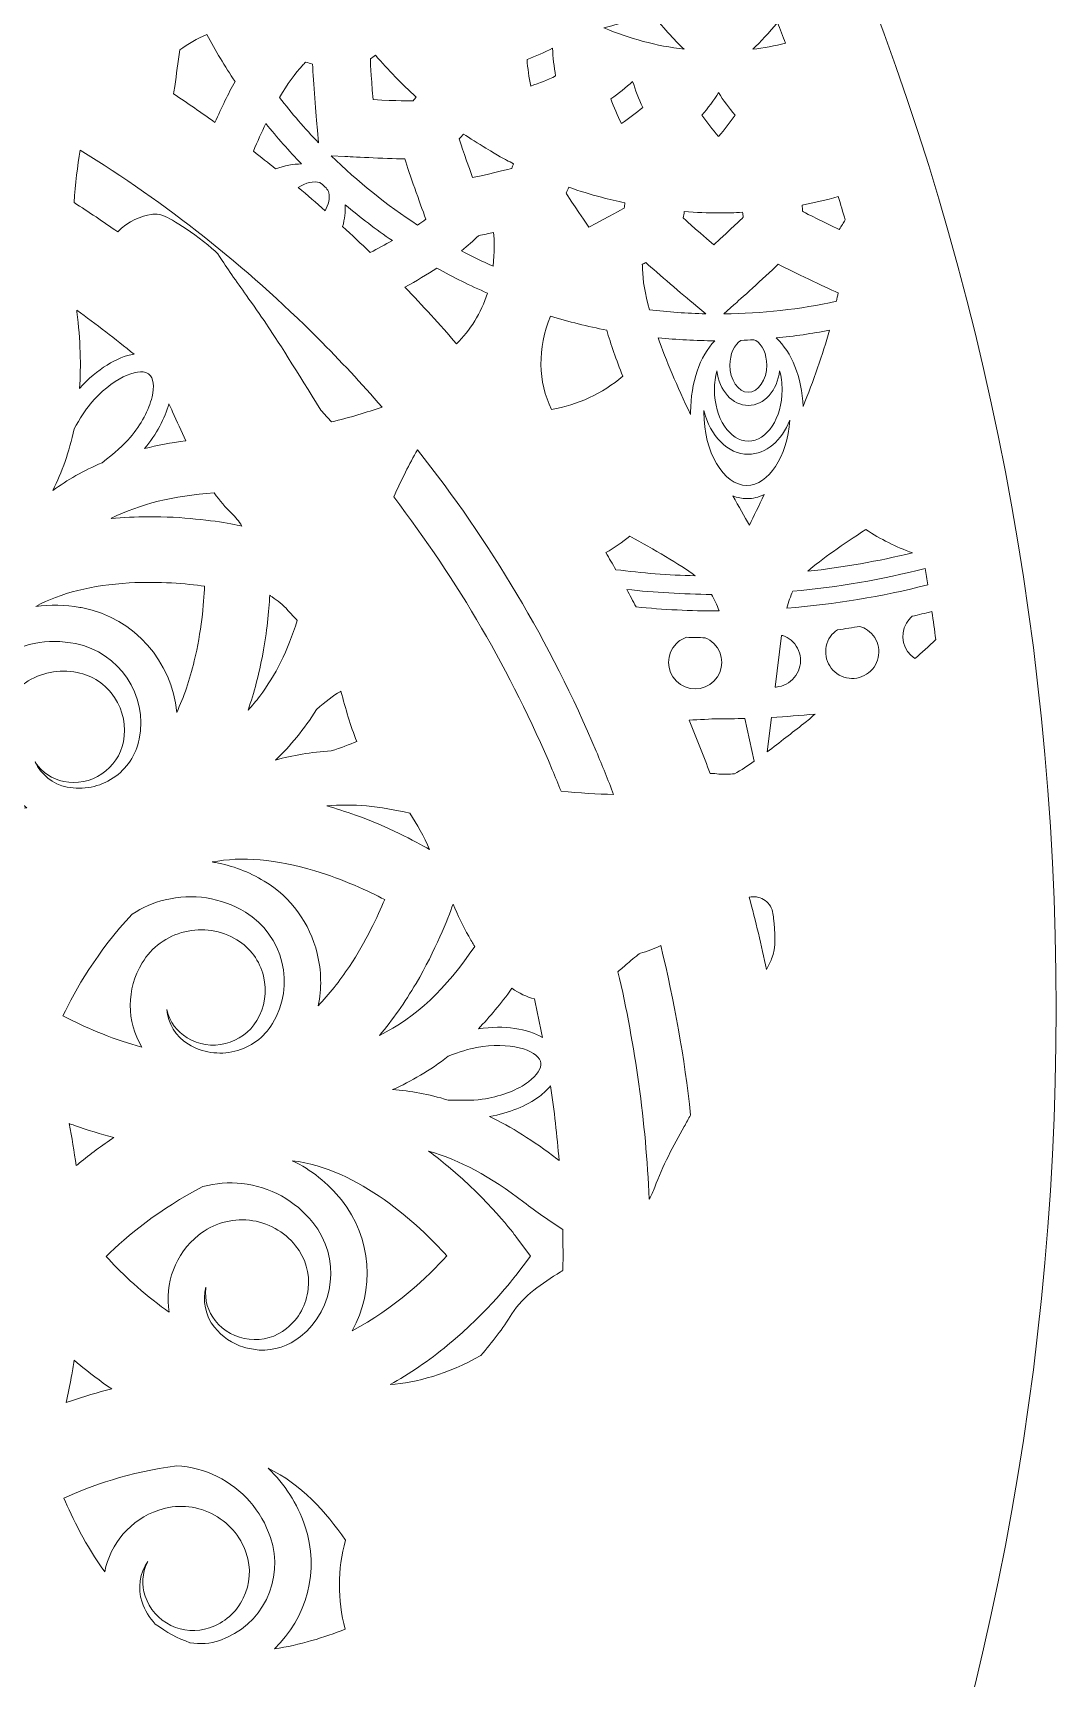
# Model space of a CAD drawing. Header units: millimetres. Extents: x -1844 to 2932, y -490 to 399.
# Drawn here: x 2771.1 to 2931.7, y -150.8 to 107.1 of the extents above; entities that cross this region are included whole.
import ezdxf

# ---------------------------------------------------------------- set-up
doc = ezdxf.new("R2010")
doc.units = ezdxf.units.MM
doc.header["$MEASUREMENT"] = 0
doc.layers.add('Layer 1', color=7, linetype='Continuous')

msp = doc.modelspace()

# ---------------------------------------------------------------- linework, layer by layer
at = {"layer": 'Layer 1', "lineweight": 0}
for points, knots in [([(2487.18, 398.64), (2241.69, 398.64), (2042.68, 199.63), (2042.68, -45.86), (2042.68, -291.35), (2241.69, -490.36), (2487.18, -490.36), (2732.67, -490.36), (2931.68, -291.35), (2931.68, -45.86), (2931.68, 199.63), (2732.67, 398.64), (2487.18, 398.64)], [0, 0, 0, 0, 1, 1, 1, 2, 2, 2, 3, 3, 3, 4, 4, 4, 4]), ([(2860.73, 107.93), (2862.88, 108.46), (2865.48, 109.24), (2868.13, 110.38), (2869.86, 108.07), (2871.73, 106.09), (2873.33, 104.56), (2869.01, 105.08), (2864.72, 106.22), (2860.73, 107.93)], [0, 0, 0, 0, 1, 1, 1, 2, 2, 2, 3, 3, 3, 3]), ([(2887.99, 108.77), (2888.41, 107.68), (2888.83, 106.59), (2889.24, 105.5), (2887.54, 105.09), (2885.81, 104.77), (2884.08, 104.56), (2885.29, 105.73), (2886.65, 107.15), (2887.99, 108.77)], [0, 0, 0, 0, 1, 1, 1, 2, 2, 2, 3, 3, 3, 3]), ([(2798.44, 106.88), (2799.79, 104.36), (2801.28, 101.88), (2802.86, 99.5), (2801.81, 97.6), (2800.76, 95.44), (2799.71, 93.08), (2797.57, 94.62), (2795.41, 96.11), (2793.22, 97.57), (2793.3, 97.96), (2793.37, 98.34), (2793.42, 98.74), (2793.66, 100.63), (2793.92, 102.53), (2794.2, 104.45), (2795.47, 105.4), (2796.9, 106.23), (2798.44, 106.88)], [0, 0, 0, 0, 1, 1, 1, 2, 2, 2, 3, 3, 3, 4, 4, 4, 5, 5, 5, 6, 6, 6, 6]), ([(2831.29, 97.07), (2831.13, 96.87), (2830.97, 96.67), (2830.83, 96.46), (2830.32, 96.45), (2828.37, 96.48), (2824.52, 96.66), (2824.17, 100.84), (2824.08, 102.74), (2824.09, 103.06), (2824.37, 103.24), (2824.64, 103.42), (2824.91, 103.62), (2826.89, 101.3), (2829.04, 99.1), (2831.29, 97.07)], [0, 0, 0, 0, 1, 1, 1, 2, 2, 2, 3, 3, 3, 4, 4, 4, 5, 5, 5, 5]), ([(2852.68, 104.72), (2852.74, 103.29), (2852.9, 101.83), (2853.16, 100.37), (2851.93, 99.78), (2850.62, 99.25), (2849.25, 98.78), (2848.97, 100.19), (2848.78, 101.59), (2848.67, 102.96), (2850.07, 103.47), (2851.41, 104.06), (2852.68, 104.72)], [0, 0, 0, 0, 1, 1, 1, 2, 2, 2, 3, 3, 3, 4, 4, 4, 4]), ([(2809.85, 97), (2811.07, 99.11), (2812.28, 100.79), (2813.44, 102.03), (2813.6, 102.2), (2813.77, 102.37), (2813.94, 102.55), (2814.33, 102.43), (2814.69, 102.33), (2815.02, 102.23), (2815.12, 99.49), (2815.58, 94.18), (2815.78, 91.9), (2815.78, 91.9), (2815.97, 89.88), (2815.97, 89.88), (2813.81, 92.13), (2811.76, 94.52), (2809.85, 97)], [0, 0, 0, 0, 1, 1, 1, 2, 2, 2, 3, 3, 3, 4, 4, 4, 5, 5, 5, 6, 6, 6, 6]), ([(2863.5, 92.92), (2863.5, 92.92), (2863.5, 92.92), (2863.5, 92.92), (2863.49, 92.91), (2863.48, 92.9), (2863.47, 92.9), (2862.83, 94.19), (2862.28, 95.5), (2861.82, 96.78), (2863.04, 97.64), (2864.19, 98.55), (2865.24, 99.52), (2865.66, 98.16), (2866.2, 96.79), (2866.83, 95.44), (2865.8, 94.56), (2864.68, 93.72), (2863.5, 92.92)], [0, 0, 0, 0, 1, 1, 1, 2, 2, 2, 3, 3, 3, 4, 4, 4, 5, 5, 5, 6, 6, 6, 6]), ([(2876.12, 94.22), (2877.08, 95.36), (2877.95, 96.54), (2878.72, 97.76), (2879.48, 96.55), (2880.35, 95.37), (2881.31, 94.23), (2880.54, 93.11), (2879.68, 92), (2878.74, 90.92), (2878.74, 90.92), (2878.73, 90.91), (2878.72, 90.9), (2877.77, 91.98), (2876.9, 93.1), (2876.12, 94.22)], [0, 0, 0, 0, 1, 1, 1, 2, 2, 2, 3, 3, 3, 4, 4, 4, 5, 5, 5, 5]), ([(2807.69, 92.92), (2809.45, 90.73), (2811.33, 88.61), (2813.29, 86.58), (2812.01, 86.59), (2810.63, 86.32), (2809.23, 85.81), (2808.08, 86.74), (2806.92, 87.66), (2805.74, 88.57), (2806.4, 90.12), (2807.05, 91.58), (2807.69, 92.92)], [0, 0, 0, 0, 1, 1, 1, 2, 2, 2, 3, 3, 3, 4, 4, 4, 4]), ([(2840.12, 84.44), (2838.69, 88.45), (2838.1, 90.3), (2838.05, 90.52), (2838.05, 90.52), (2838.05, 90.52), (2838.05, 90.52), (2838.28, 90.76), (2838.49, 91.01), (2838.7, 91.27), (2839.64, 90.65), (2841.09, 89.75), (2842.22, 89.06), (2844.26, 87.82), (2845.05, 87.35), (2845.45, 87.18), (2845.82, 86.99), (2846.2, 86.8), (2846.57, 86.61), (2846.46, 86.37), (2846.36, 86.13), (2846.27, 85.88), (2845.79, 85.74), (2843.93, 85.28), (2840.12, 84.44)], [0, 0, 0, 0, 1, 1, 1, 2, 2, 2, 3, 3, 3, 4, 4, 4, 5, 5, 5, 6, 6, 6, 7, 7, 7, 8, 8, 8, 8]), ([(2818, 46.13), (2817.44, 46.75), (2816.88, 47.37), (2816.31, 47.99), (2812.74, 53.83), (2809.12, 59.5), (2807.78, 61.48), (2806.82, 62.9), (2805.71, 64.46), (2804.64, 65.97), (2803.11, 68.12), (2801.53, 70.35), (2800.43, 72.09), (2799.85, 73.02), (2797.63, 74.69), (2795.86, 75.94), (2792.26, 78.48), (2790.89, 78.94), (2789.72, 78.64), (2788.28, 78.43), (2786.05, 77.66), (2784.45, 75.93), (2782.2, 77.51), (2779.92, 79.04), (2777.61, 80.52), (2777.82, 83.48), (2778.16, 86.24), (2778.56, 88.75), (2792.04, 80.45), (2804.53, 70.58), (2815.88, 59.23), (2819.37, 55.74), (2822.72, 52.15), (2825.92, 48.45), (2823.52, 47.63), (2820.87, 46.83), (2818, 46.13)], [0, 0, 0, 0, 1, 1, 1, 2, 2, 2, 3, 3, 3, 4, 4, 4, 5, 5, 5, 6, 6, 6, 7, 7, 7, 8, 8, 8, 9, 9, 9, 10, 10, 10, 11, 11, 11, 12, 12, 12, 12]), ([(2817.95, 87.87), (2817.95, 87.87), (2820.1, 87.76), (2820.1, 87.76), (2820.75, 87.72), (2826.3, 87.43), (2829.5, 87.37), (2830.24, 84.98), (2831.81, 80.61), (2832.8, 77.91), (2832.4, 77.61), (2831.96, 77.31), (2831.49, 76.99), (2826.65, 80.14), (2822.1, 83.8), (2817.95, 87.87)], [0, 0, 0, 0, 1, 1, 1, 2, 2, 2, 3, 3, 3, 4, 4, 4, 5, 5, 5, 5]), ([(2816.98, 79.25), (2815.6, 80.48), (2814.2, 81.69), (2812.79, 82.87), (2813.93, 83.66), (2815.22, 83.95), (2816.19, 83.65), (2816.26, 83.61), (2816.33, 83.57), (2816.4, 83.52), (2816.65, 83.28), (2816.91, 83.04), (2817.16, 82.81), (2817.33, 82.58), (2817.48, 82.34), (2817.6, 82.07), (2817.77, 81.24), (2817.54, 80.21), (2816.98, 79.25)], [0, 0, 0, 0, 1, 1, 1, 2, 2, 2, 3, 3, 3, 4, 4, 4, 5, 5, 5, 6, 6, 6, 6]), ([(2858.36, 76.68), (2855.95, 80.18), (2854.89, 81.81), (2854.79, 82.02), (2854.95, 82.31), (2855.09, 82.62), (2855.22, 82.93), (2856.92, 82.33), (2858.64, 81.8), (2860.35, 81.35), (2861.55, 81.02), (2862.79, 80.73), (2864.03, 80.46), (2863.98, 80.2), (2863.95, 79.93), (2863.92, 79.67), (2863.5, 79.41), (2861.82, 78.48), (2858.36, 76.68)], [0, 0, 0, 0, 1, 1, 1, 2, 2, 2, 3, 3, 3, 4, 4, 4, 5, 5, 5, 6, 6, 6, 6]), ([(2824.06, 72.7), (2822.64, 74.07), (2821.2, 75.43), (2819.74, 76.76), (2820.07, 77.95), (2820.21, 79.1), (2820.15, 80.18), (2822.52, 78.18), (2824.99, 76.3), (2827.54, 74.56), (2826.43, 73.93), (2825.26, 73.31), (2824.06, 72.7)], [0, 0, 0, 0, 1, 1, 1, 2, 2, 2, 3, 3, 3, 4, 4, 4, 4]), ([(2898.6, 77.8), (2898.31, 77.35), (2898, 76.85), (2897.65, 76.31), (2893.82, 78.13), (2892.09, 79.03), (2891.89, 79.15), (2891.88, 79.47), (2891.86, 79.8), (2891.82, 80.12), (2893.72, 80.48), (2895.62, 80.93), (2897.49, 81.45), (2897.87, 80.24), (2898.23, 79.02), (2898.6, 77.8)], [0, 0, 0, 0, 1, 1, 1, 2, 2, 2, 3, 3, 3, 4, 4, 4, 5, 5, 5, 5]), ([(2878.8, 78.9), (2880.02, 78.9), (2881.25, 78.93), (2882.48, 79), (2882.51, 78.74), (2882.54, 78.49), (2882.59, 78.23), (2882.24, 77.87), (2880.86, 76.54), (2877.98, 73.91), (2874.75, 76.66), (2873.31, 77.97), (2873.15, 78.14), (2873.23, 78.46), (2873.29, 78.79), (2873.34, 79.11), (2875.17, 78.97), (2877, 78.9), (2878.8, 78.9)], [0, 0, 0, 0, 1, 1, 1, 2, 2, 2, 3, 3, 3, 4, 4, 4, 5, 5, 5, 6, 6, 6, 6]), ([(2838.37, 72.96), (2839.38, 73.76), (2840.27, 74.55), (2841.04, 75.32), (2841.89, 75.5), (2842.69, 75.68), (2843.43, 75.85), (2843.55, 74.58), (2843.6, 72.8), (2843.36, 70.53), (2841.67, 71.29), (2840, 72.1), (2838.37, 72.96)], [0, 0, 0, 0, 1, 1, 1, 2, 2, 2, 3, 3, 3, 4, 4, 4, 4]), ([(2834.54, 70.23), (2837.09, 68.81), (2839.76, 67.49), (2842.47, 66.32), (2841.45, 63.18), (2839.76, 60.47), (2837.6, 58.4), (2834.99, 61.42), (2832.28, 64.38), (2829.49, 67.27), (2831.33, 68.26), (2833.02, 69.25), (2834.54, 70.23)], [0, 0, 0, 0, 1, 1, 1, 2, 2, 2, 3, 3, 3, 4, 4, 4, 4]), ([(2867.32, 71.13), (2869.23, 69.37), (2872.99, 66.19), (2875.17, 64.37), (2875.17, 64.37), (2876.71, 63.09), (2876.71, 63.09), (2873.76, 63.15), (2870.79, 63.37), (2867.86, 63.73), (2867.19, 66.2), (2866.83, 68.33), (2866.78, 70.09), (2866.77, 70.33), (2866.76, 70.57), (2866.76, 70.82), (2866.96, 70.93), (2867.15, 71.03), (2867.32, 71.13)], [0, 0, 0, 0, 1, 1, 1, 2, 2, 2, 3, 3, 3, 4, 4, 4, 5, 5, 5, 6, 6, 6, 6]), ([(2897.22, 65.04), (2891.45, 63.79), (2885.52, 63.13), (2879.56, 63.07), (2879.56, 63.07), (2881.13, 64.48), (2881.13, 64.48), (2881.93, 65.19), (2885.81, 68.68), (2888.08, 70.87), (2890.5, 69.59), (2895.33, 67.33), (2897.41, 66.37), (2897.41, 66.37), (2897.46, 66.35), (2897.46, 66.35), (2897.39, 65.93), (2897.31, 65.49), (2897.22, 65.04)], [0, 0, 0, 0, 1, 1, 1, 2, 2, 2, 3, 3, 3, 4, 4, 4, 5, 5, 5, 6, 6, 6, 6]), ([(2778.05, 63.38), (2778.04, 63.47), (2778.03, 63.56), (2778.02, 63.64), (2781.09, 61.44), (2784.09, 59.15), (2787.02, 56.75), (2784.36, 56.34), (2781.23, 54.44), (2778.47, 51.37), (2778.72, 54.95), (2778.61, 58.93), (2778.05, 63.38)], [0, 0, 0, 0, 1, 1, 1, 2, 2, 2, 3, 3, 3, 4, 4, 4, 4]), ([(2852.52, 48.1), (2850.37, 52.33), (2850.3, 57.71), (2852.33, 62.71), (2855.22, 61.84), (2858.19, 61.1), (2861.17, 60.53), (2861.83, 58.3), (2862.67, 55.87), (2863.69, 53.3), (2860.54, 50.6), (2856.62, 48.77), (2852.52, 48.1)], [0, 0, 0, 0, 1, 1, 1, 2, 2, 2, 3, 3, 3, 4, 4, 4, 4]), ([(2874.34, 47.28), (2872.2, 51.77), (2870.48, 55.82), (2869.24, 59.33), (2872.2, 59.03), (2875.17, 58.87), (2878.11, 58.85), (2875.81, 56.43), (2874.34, 52.37), (2874.34, 47.67), (2874.34, 47.54), (2874.34, 47.41), (2874.34, 47.28)], [0, 0, 0, 0, 1, 1, 1, 2, 2, 2, 3, 3, 3, 4, 4, 4, 4]), ([(2887.77, 59.3), (2890.58, 59.58), (2893.37, 59.98), (2896.13, 60.52), (2895.06, 56.69), (2893.59, 52.58), (2891.98, 48.54), (2891.8, 53.16), (2890.18, 57.08), (2887.77, 59.3)], [0, 0, 0, 0, 1, 1, 1, 2, 2, 2, 3, 3, 3, 3]), ([(2880.49, 55.04), (2880.49, 56.74), (2881.22, 58.25), (2882.23, 58.92), (2882.9, 58.95), (2883.57, 58.98), (2884.24, 59.02), (2884.34, 58.99), (2884.44, 58.96), (2884.55, 58.92), (2885.56, 58.25), (2886.29, 56.74), (2886.29, 55.04), (2886.29, 52.73), (2884.96, 50.78), (2883.39, 50.78), (2881.81, 50.78), (2880.49, 52.73), (2880.49, 55.04)], [0, 0, 0, 0, 1, 1, 1, 2, 2, 2, 3, 3, 3, 4, 4, 4, 5, 5, 5, 6, 6, 6, 6]), ([(2780.14, 48.93), (2783.5, 52.93), (2787.56, 54.68), (2789.19, 53.73), (2789.26, 53.69), (2789.33, 53.64), (2789.39, 53.59), (2790.06, 53.02), (2790.23, 51.7), (2789.84, 50.05), (2789.36, 48.01), (2788.13, 45.75), (2786.4, 43.68), (2785.49, 42.59), (2783.9, 41.21), (2782.01, 39.73), (2779.09, 38.49), (2776.55, 37.02), (2774.29, 35.4), (2775.7, 38.25), (2776.85, 41.42), (2777.61, 45.04), (2778.52, 46.67), (2779.39, 48.04), (2780.14, 48.93)], [0, 0, 0, 0, 1, 1, 1, 2, 2, 2, 3, 3, 3, 4, 4, 4, 5, 5, 5, 6, 6, 6, 7, 7, 7, 8, 8, 8, 8]), ([(2883.39, 48.71), (2885.89, 48.71), (2887.97, 51.09), (2888.3, 54.16), (2888.55, 53.23), (2888.69, 52.22), (2888.69, 51.15), (2888.69, 46.73), (2886.31, 43.13), (2883.39, 43.13), (2880.46, 43.13), (2878.08, 46.73), (2878.08, 51.15), (2878.08, 52.22), (2878.22, 53.23), (2878.47, 54.16), (2878.81, 51.09), (2880.88, 48.71), (2883.39, 48.71)], [0, 0, 0, 0, 1, 1, 1, 2, 2, 2, 3, 3, 3, 4, 4, 4, 5, 5, 5, 6, 6, 6, 6]), ([(2792.5, 48.98), (2792.69, 48.56), (2792.88, 48.13), (2793.07, 47.7), (2793.74, 46.21), (2794.41, 44.69), (2795.13, 43.16), (2792.81, 42.86), (2790.67, 42.45), (2788.67, 41.95), (2790.53, 44.2), (2791.87, 46.67), (2792.5, 48.98)], [0, 0, 0, 0, 1, 1, 1, 2, 2, 2, 3, 3, 3, 4, 4, 4, 4]), ([(2883.17, 36.18), (2879.5, 36.18), (2876.41, 41.44), (2876.41, 47.67), (2876.41, 47.75), (2876.41, 47.82), (2876.41, 47.9), (2877.4, 43.93), (2880.15, 41.06), (2883.39, 41.06), (2886.2, 41.06), (2888.64, 43.22), (2889.89, 46.39), (2889.5, 40.74), (2886.58, 36.18), (2883.17, 36.18)], [0, 0, 0, 0, 1, 1, 1, 2, 2, 2, 3, 3, 3, 4, 4, 4, 5, 5, 5, 5]), ([(2854.01, -11.75), (2853.56, -10.63), (2853.11, -9.52), (2852.64, -8.41), (2846.15, 6.93), (2837.82, 21.25), (2827.76, 34.37), (2828.97, 37.07), (2830.23, 39.55), (2831.47, 41.77), (2842.91, 27.37), (2852.32, 11.54), (2859.53, -5.51), (2860.48, -7.75), (2861.38, -10.01), (2862.25, -12.27), (2859.71, -12.22), (2856.95, -12.07), (2854.01, -11.75)], [0, 0, 0, 0, 1, 1, 1, 2, 2, 2, 3, 3, 3, 4, 4, 4, 5, 5, 5, 6, 6, 6, 6]), ([(2789.24, 31.27), (2787.24, 31.26), (2785.3, 31.17), (2783.41, 30.98), (2783.44, 31), (2783.47, 31.01), (2783.5, 31.03), (2787.91, 33.25), (2793.19, 34.56), (2799.59, 35.01), (2800.46, 33.78), (2801.37, 32.72), (2802.35, 31.79), (2802.97, 31.21), (2803.5, 30.53), (2803.92, 29.81), (2803.54, 29.89), (2802.97, 30.01), (2802.22, 30.15), (2799.3, 30.67), (2794.68, 31.29), (2789.24, 31.27)], [0, 0, 0, 0, 1, 1, 1, 2, 2, 2, 3, 3, 3, 4, 4, 4, 5, 5, 5, 6, 6, 6, 7, 7, 7, 7]), ([(2880.97, 34.52), (2881.67, 34.25), (2882.41, 34.11), (2883.17, 34.11), (2884.12, 34.11), (2885.03, 34.33), (2885.89, 34.74), (2885.05, 33), (2884.26, 31.39), (2883.55, 29.97), (2882.77, 31.32), (2881.9, 32.85), (2880.97, 34.52)], [0, 0, 0, 0, 1, 1, 1, 2, 2, 2, 3, 3, 3, 4, 4, 4, 4]), ([(2901.82, 29.27), (2904.12, 27.75), (2906.57, 26.53), (2909.13, 25.61), (2903.74, 24.29), (2898.27, 23.33), (2892.72, 22.72), (2894.86, 24.62), (2898.3, 26.96), (2901.82, 29.27)], [0, 0, 0, 0, 1, 1, 1, 2, 2, 2, 3, 3, 3, 3]), ([(2861.05, 25.64), (2862.35, 26.41), (2863.61, 27.27), (2864.8, 28.21), (2868.56, 26.15), (2872.59, 23.87), (2875.04, 22.01), (2870.86, 22.12), (2866.71, 22.44), (2862.59, 22.96), (2862.09, 23.86), (2861.57, 24.75), (2861.05, 25.64)], [0, 0, 0, 0, 1, 1, 1, 2, 2, 2, 3, 3, 3, 4, 4, 4, 4]), ([(2786.26, 20.89), (2790.94, 21.16), (2795.29, 20.76), (2798.09, 20.39), (2797.96, 17.56), (2797.58, 13.22), (2796.47, 8.66), (2795.75, 5.68), (2794.83, 2.99), (2793.71, 0.6), (2792.98, 8.51), (2787.14, 15.35), (2778.97, 16.97), (2778.82, 17), (2778.67, 17.03), (2778.53, 17.06), (2776.2, 17.47), (2773.87, 17.52), (2771.59, 17.21), (2775.52, 19.32), (2780.43, 20.55), (2786.26, 20.89)], [0, 0, 0, 0, 1, 1, 1, 2, 2, 2, 3, 3, 3, 4, 4, 4, 5, 5, 5, 6, 6, 6, 7, 7, 7, 7]), ([(2911.56, 20.59), (2904.31, 18.75), (2896.91, 17.52), (2889.42, 16.93), (2889.7, 17.93), (2890.02, 18.83), (2890.37, 19.6), (2897.41, 20.22), (2904.35, 21.42), (2911.15, 23.17), (2911.29, 22.31), (2911.42, 21.45), (2911.56, 20.59)], [0, 0, 0, 0, 1, 1, 1, 2, 2, 2, 3, 3, 3, 4, 4, 4, 4]), ([(2804.9, 0.92), (2805.86, 3.68), (2806.64, 6.63), (2807.21, 9.74), (2807.86, 13.22), (2808.17, 16.42), (2808.31, 18.98), (2808.44, 18.88), (2808.57, 18.79), (2808.69, 18.7), (2809.51, 18.1), (2810.34, 17.49), (2811.17, 16.58), (2811.49, 16.24), (2811.81, 15.89), (2812.13, 15.54), (2812.29, 15.37), (2812.46, 15.19), (2812.62, 15.01), (2811.13, 10.29), (2809.2, 6.38), (2806.76, 3.16), (2806.76, 3.16), (2806.76, 3.16), (2806.76, 3.16), (2806.17, 2.39), (2805.56, 1.64), (2804.9, 0.92)], [0, 0, 0, 0, 1, 1, 1, 2, 2, 2, 3, 3, 3, 4, 4, 4, 5, 5, 5, 6, 6, 6, 7, 7, 7, 8, 8, 8, 9, 9, 9, 9]), ([(2865.78, 17.12), (2865.3, 18.04), (2864.8, 18.96), (2864.31, 19.87), (2868.7, 19.39), (2873.14, 19.13), (2877.62, 19.09), (2878.04, 18.35), (2878.45, 17.48), (2878.82, 16.5), (2878.77, 16.5), (2878.72, 16.5), (2878.67, 16.5), (2874.35, 16.5), (2870.05, 16.71), (2865.78, 17.12)], [0, 0, 0, 0, 1, 1, 1, 2, 2, 2, 3, 3, 3, 4, 4, 4, 5, 5, 5, 5]), ([(2908.2, 14.59), (2908.2, 14.59), (2908.2, 14.59), (2908.2, 14.59), (2908.44, 15.01), (2908.74, 15.36), (2909.09, 15.66), (2910.12, 15.9), (2911.15, 16.14), (2912.18, 16.4), (2912.39, 14.95), (2912.6, 13.49), (2912.8, 12.04), (2911.65, 10.9), (2910.58, 9.9), (2909.5, 9.04), (2907.68, 10.25), (2907.09, 12.68), (2908.2, 14.59)], [0, 0, 0, 0, 1, 1, 1, 2, 2, 2, 3, 3, 3, 4, 4, 4, 5, 5, 5, 6, 6, 6, 6]), ([(2903.11, 7.69), (2902.47, 6.78), (2901.51, 6.17), (2900.42, 5.98), (2899.32, 5.78), (2898.21, 6.03), (2897.3, 6.67), (2895.42, 7.99), (2894.96, 10.59), (2896.27, 12.48), (2896.58, 12.91), (2896.95, 13.27), (2897.37, 13.54), (2898.55, 13.7), (2899.73, 13.88), (2900.9, 14.07), (2901.31, 13.95), (2901.71, 13.76), (2902.08, 13.5), (2903, 12.86), (2903.61, 11.9), (2903.8, 10.81), (2903.99, 9.71), (2903.75, 8.6), (2903.11, 7.69)], [0, 0, 0, 0, 1, 1, 1, 2, 2, 2, 3, 3, 3, 4, 4, 4, 5, 5, 5, 6, 6, 6, 7, 7, 7, 8, 8, 8, 8]), ([(2783.96, 2.93), (2782.59, 4.98), (2780.51, 6.38), (2778.09, 6.86), (2775.26, 7.43), (2772.37, 6.85), (2769.97, 5.24), (2767.56, 3.64), (2765.93, 1.19), (2765.37, -1.64), (2764.4, -6.5), (2766.32, -11.42), (2770.19, -14.36), (2764.86, -14.82), (2759.9, -14.39), (2756.9, -13.99), (2756.96, -12.55), (2757.09, -10.73), (2757.34, -8.7), (2758.2, -3.83), (2759.63, 0.93), (2761.61, 5.44), (2762.68, 6.78), (2763.95, 7.94), (2765.38, 8.9), (2769.07, 11.37), (2773.5, 12.25), (2777.85, 11.38), (2784.73, 10.01), (2789.21, 3.3), (2787.84, -3.58), (2787.84, -3.58), (2787.84, -3.58), (2787.84, -3.58), (2787.34, -6.09), (2785.89, -8.26), (2783.75, -9.69), (2781.62, -11.11), (2779.05, -11.61), (2776.55, -11.12), (2774.25, -10.67), (2772.42, -9.14), (2771.5, -7.16), (2771.52, -7.21), (2771.55, -7.25), (2771.58, -7.29), (2772.61, -8.84), (2774.18, -9.88), (2775.99, -10.24), (2778.07, -10.66), (2780.19, -10.24), (2781.96, -9.06), (2783.73, -7.88), (2784.93, -6.08), (2785.34, -4), (2785.82, -1.58), (2785.33, 0.88), (2783.96, 2.93)], [0, 0, 0, 0, 1, 1, 1, 2, 2, 2, 3, 3, 3, 4, 4, 4, 5, 5, 5, 6, 6, 6, 7, 7, 7, 8, 8, 8, 9, 9, 9, 10, 10, 10, 11, 11, 11, 12, 12, 12, 13, 13, 13, 14, 14, 14, 15, 15, 15, 16, 16, 16, 17, 17, 17, 18, 18, 18, 19, 19, 19, 19]), ([(2872.1, 11.39), (2872.56, 11.85), (2873.1, 12.17), (2873.67, 12.37), (2874.66, 12.34), (2875.65, 12.31), (2876.64, 12.3), (2877.13, 12.1), (2877.6, 11.79), (2878, 11.39), (2879.63, 9.76), (2879.63, 7.12), (2878, 5.49), (2876.37, 3.87), (2873.73, 3.87), (2872.1, 5.49), (2870.48, 7.12), (2870.48, 9.76), (2872.1, 11.39), (2872.1, 11.39), (2872.1, 11.39), (2872.1, 11.39)], [0, 0, 0, 0, 1, 1, 1, 2, 2, 2, 3, 3, 3, 4, 4, 4, 5, 5, 5, 6, 6, 6, 7, 7, 7, 7]), ([(2888.61, 12.64), (2888.68, 12.64), (2888.74, 12.65), (2888.81, 12.65), (2889.27, 12.49), (2889.7, 12.24), (2890.09, 11.92), (2890.94, 11.2), (2891.47, 10.2), (2891.56, 9.09), (2891.66, 7.98), (2891.32, 6.9), (2890.6, 6.04), (2889.89, 5.19), (2888.88, 4.67), (2887.77, 4.57), (2887.71, 4.56), (2887.66, 4.57), (2887.6, 4.56), (2887.6, 4.56), (2888.61, 12.64), (2888.61, 12.64)], [0, 0, 0, 0, 1, 1, 1, 2, 2, 2, 3, 3, 3, 4, 4, 4, 5, 5, 5, 6, 6, 6, 7, 7, 7, 7]), ([(2809.22, -6.88), (2811.51, -4.68), (2813.69, -2.1), (2815.64, 1.05), (2817.05, 2.27), (2818.33, 3.26), (2819.34, 3.84), (2819.39, 3.87), (2819.43, 3.89), (2819.48, 3.92), (2820.23, 1.12), (2820.94, -1.5), (2821.97, -3.96), (2820.85, -4.45), (2819.47, -4.95), (2817.95, -5.45), (2814.79, -5.62), (2811.9, -6.13), (2809.22, -6.88)], [0, 0, 0, 0, 1, 1, 1, 2, 2, 2, 3, 3, 3, 4, 4, 4, 5, 5, 5, 6, 6, 6, 6]), ([(2892.11, -1.16), (2891.16, -1.88), (2890.21, -2.62), (2889.29, -3.34), (2888.29, -4.12), (2887.32, -4.88), (2886.34, -5.61), (2886.34, -5.61), (2887.01, -0.19), (2887.01, -0.19), (2889.3, -0.06), (2891.58, 0.11), (2893.85, 0.34), (2893.26, -0.22), (2892.68, -0.74), (2892.11, -1.16)], [0, 0, 0, 0, 1, 1, 1, 2, 2, 2, 3, 3, 3, 4, 4, 4, 5, 5, 5, 5]), ([(2881.19, -9.06), (2880.39, -9.07), (2879.58, -9.08), (2878.78, -9.08), (2878.37, -9), (2877.91, -8.95), (2877.39, -8.98), (2876.36, -6.17), (2875.26, -3.39), (2874.11, -0.61), (2875.61, -0.56), (2877.52, -0.42), (2878.67, -0.42), (2880.01, -0.42), (2881.41, -0.4), (2882.84, -0.36), (2882.84, -0.36), (2884.33, -7.06), (2884.33, -7.06), (2883.31, -7.77), (2882.28, -8.44), (2881.21, -9.04), (2881.2, -9.05), (2881.2, -9.05), (2881.19, -9.06)], [0, 0, 0, 0, 1, 1, 1, 2, 2, 2, 3, 3, 3, 4, 4, 4, 5, 5, 5, 6, 6, 6, 7, 7, 7, 8, 8, 8, 8]), ([(2821.74, -15.51), (2820.23, -14.97), (2818.72, -14.49), (2817.24, -14.07), (2821.29, -13.7), (2825.55, -14.08), (2830.27, -15.22), (2831.45, -16.94), (2832.45, -18.87), (2833.39, -20.91), (2831.03, -19.55), (2826.88, -17.36), (2821.74, -15.51)], [0, 0, 0, 0, 1, 1, 1, 2, 2, 2, 3, 3, 3, 4, 4, 4, 4]), ([(2815.91, -45.39), (2816.47, -42.73), (2816.43, -39.95), (2815.76, -37.23), (2814.59, -32.44), (2811.64, -28.4), (2807.44, -25.85), (2805.04, -24.4), (2802.45, -23.43), (2799.78, -22.95), (2799.61, -22.92), (2799.44, -22.89), (2799.27, -22.86), (2803.94, -21.97), (2809.34, -22.43), (2815.39, -24.24), (2819.88, -25.59), (2823.83, -27.45), (2826.34, -28.76), (2825.25, -31.37), (2823.4, -35.32), (2820.8, -39.23), (2820.8, -39.23), (2820.8, -39.23), (2820.8, -39.23), (2819.25, -41.57), (2817.61, -43.63), (2815.91, -45.39)], [0, 0, 0, 0, 1, 1, 1, 2, 2, 2, 3, 3, 3, 4, 4, 4, 5, 5, 5, 6, 6, 6, 7, 7, 7, 8, 8, 8, 9, 9, 9, 9]), ([(2786.73, -31.04), (2788.31, -30), (2790.05, -29.24), (2791.91, -28.79), (2796.22, -27.74), (2800.68, -28.42), (2804.48, -30.73), (2810.47, -34.37), (2812.39, -42.21), (2808.75, -48.2), (2807.42, -50.39), (2805.31, -51.93), (2802.82, -52.54), (2800.32, -53.15), (2797.74, -52.76), (2795.55, -51.43), (2793.55, -50.21), (2792.36, -48.15), (2792.16, -45.98), (2792.17, -46.03), (2792.18, -46.08), (2792.2, -46.13), (2792.64, -47.93), (2793.75, -49.45), (2795.33, -50.41), (2797.15, -51.51), (2799.28, -51.84), (2801.35, -51.34), (2803.41, -50.83), (2805.16, -49.55), (2806.26, -47.74), (2807.53, -45.63), (2807.92, -43.15), (2807.33, -40.76), (2806.74, -38.36), (2805.26, -36.34), (2803.16, -35.06), (2800.69, -33.56), (2797.78, -33.11), (2794.97, -33.8), (2792.16, -34.48), (2789.79, -36.22), (2788.29, -38.69), (2785.8, -42.79), (2785.83, -47.87), (2788.23, -51.9), (2787.76, -51.78), (2787.29, -51.64), (2786.82, -51.5), (2786.82, -51.5), (2786.82, -51.5), (2786.82, -51.5), (2782.33, -50.15), (2778.38, -48.3), (2775.87, -46.98), (2777.79, -42.92), (2781.2, -36.93), (2786.73, -31.04)], [0, 0, 0, 0, 1, 1, 1, 2, 2, 2, 3, 3, 3, 4, 4, 4, 5, 5, 5, 6, 6, 6, 7, 7, 7, 8, 8, 8, 9, 9, 9, 10, 10, 10, 11, 11, 11, 12, 12, 12, 13, 13, 13, 14, 14, 14, 15, 15, 15, 16, 16, 16, 17, 17, 17, 18, 18, 18, 19, 19, 19, 19]), ([(2887.05, -38.02), (2886.78, -38.59), (2886.51, -39.15), (2886.23, -39.72), (2885.44, -35.92), (2884.54, -32.13), (2883.54, -28.38), (2884.3, -28.22), (2885.09, -28.34), (2885.76, -28.73), (2886.5, -29.15), (2887.01, -29.84), (2887.19, -30.65), (2887.28, -31.03), (2887.33, -31.38), (2887.36, -31.71), (2887.55, -33.7), (2887.8, -36.44), (2887.05, -38.02)], [0, 0, 0, 0, 1, 1, 1, 2, 2, 2, 3, 3, 3, 4, 4, 4, 5, 5, 5, 6, 6, 6, 6]), ([(2825.52, -50.04), (2827.58, -47.62), (2829.5, -44.89), (2831.27, -41.89), (2834.34, -36.66), (2836.23, -31.85), (2837.07, -29.49), (2837.82, -31.18), (2838.62, -32.87), (2839.53, -34.51), (2839.84, -35.07), (2840.15, -35.59), (2840.46, -36.09), (2835.95, -42.8), (2831.31, -47.19), (2825.52, -50.04)], [0, 0, 0, 0, 1, 1, 1, 2, 2, 2, 3, 3, 3, 4, 4, 4, 5, 5, 5, 5]), ([(2873.34, -64.32), (2871.65, -67.36), (2869.91, -70.5), (2868.7, -73.87), (2868.46, -74.53), (2868.18, -75.14), (2867.85, -75.7), (2867.3, -63.61), (2865.66, -51.71), (2862.94, -40.06), (2863.47, -39.62), (2863.96, -39.2), (2864.42, -38.8), (2865.12, -38.19), (2866.07, -37.37), (2866.45, -37.17), (2867.55, -36.87), (2868.61, -36.46), (2869.65, -35.98), (2871.79, -44.7), (2873.36, -53.56), (2874.33, -62.53), (2874, -63.13), (2873.66, -63.73), (2873.34, -64.32)], [0, 0, 0, 0, 1, 1, 1, 2, 2, 2, 3, 3, 3, 4, 4, 4, 5, 5, 5, 6, 6, 6, 7, 7, 7, 8, 8, 8, 8]), ([(2841.05, -49.01), (2842.81, -47.18), (2844.56, -45.08), (2846.3, -42.67), (2847.43, -43.45), (2848.61, -44), (2849.83, -44.34), (2850.28, -46.35), (2850.71, -48.37), (2851.09, -50.4), (2848.79, -48.98), (2845.16, -48.42), (2841.05, -49.01)], [0, 0, 0, 0, 1, 1, 1, 2, 2, 2, 3, 3, 3, 4, 4, 4, 4]), ([(2850.77, -54.09), (2850.8, -54.16), (2850.82, -54.24), (2850.83, -54.32), (2850.99, -55.18), (2850.27, -56.31), (2848.91, -57.32), (2847.23, -58.57), (2844.83, -59.52), (2842.17, -59.99), (2840.78, -60.24), (2838.67, -60.27), (2836.28, -60.19), (2833.25, -59.27), (2830.36, -58.76), (2827.58, -58.55), (2830.49, -57.27), (2833.41, -55.59), (2836.32, -53.3), (2838.07, -52.64), (2839.61, -52.14), (2840.76, -51.94), (2845.9, -51.04), (2850.14, -52.3), (2850.77, -54.09)], [0, 0, 0, 0, 1, 1, 1, 2, 2, 2, 3, 3, 3, 4, 4, 4, 5, 5, 5, 6, 6, 6, 7, 7, 7, 8, 8, 8, 8]), ([(2852.37, -57.96), (2852.94, -61.83), (2853.38, -65.73), (2853.7, -69.65), (2853.59, -69.57), (2853.47, -69.48), (2853.35, -69.39), (2849.65, -66.55), (2846.14, -64.39), (2842.8, -62.77), (2845.84, -62.22), (2848.61, -61.1), (2850.61, -59.61), (2851.31, -59.08), (2851.9, -58.53), (2852.37, -57.96)], [0, 0, 0, 0, 1, 1, 1, 2, 2, 2, 3, 3, 3, 4, 4, 4, 5, 5, 5, 5]), ([(2776.84, -63.87), (2777.12, -63.97), (2777.4, -64.07), (2777.68, -64.17), (2779.7, -64.88), (2781.77, -65.51), (2783.87, -66.05), (2781.99, -67.31), (2780.16, -68.66), (2778.42, -70.07), (2778.26, -70.2), (2778.1, -70.34), (2777.93, -70.47), (2777.64, -68.26), (2777.27, -66.05), (2776.84, -63.87)], [0, 0, 0, 0, 1, 1, 1, 2, 2, 2, 3, 3, 3, 4, 4, 4, 5, 5, 5, 5]), ([(2854.3, -86.89), (2854.17, -86.97), (2854.05, -87.05), (2853.92, -87.13), (2851.07, -88.94), (2848.13, -90.8), (2846.31, -93.7), (2844.85, -96.02), (2843.21, -98.16), (2841.45, -100.22), (2836.08, -103.22), (2831.42, -104.45), (2827.18, -104.8), (2830.22, -103.14), (2833.24, -101.07), (2836.21, -98.63), (2842.71, -93.26), (2846.74, -87.92), (2846.9, -87.7), (2846.9, -87.7), (2849.2, -84.64), (2849.2, -84.64), (2849.2, -84.64), (2846.92, -81.56), (2846.92, -81.56), (2846.75, -81.33), (2842.72, -75.95), (2836.28, -70.58), (2835.27, -69.74), (2834.25, -68.94), (2833.23, -68.19), (2838.1, -69.57), (2842.92, -72.17), (2848.15, -76.18), (2850.14, -77.71), (2852.18, -79.14), (2854.27, -80.48), (2854.3, -81.91), (2854.32, -83.34), (2854.32, -84.78), (2854.32, -85.48), (2854.31, -86.19), (2854.3, -86.89)], [0, 0, 0, 0, 1, 1, 1, 2, 2, 2, 3, 3, 3, 4, 4, 4, 5, 5, 5, 6, 6, 6, 7, 7, 7, 8, 8, 8, 9, 9, 9, 10, 10, 10, 11, 11, 11, 12, 12, 12, 13, 13, 13, 14, 14, 14, 14]), ([(2821.25, -96.35), (2824.79, -89.99), (2824.36, -81.84), (2819.54, -75.83), (2817.43, -73.2), (2814.8, -71.12), (2811.85, -69.69), (2822.39, -70.99), (2831.64, -79.72), (2836.08, -84.61), (2833.17, -87.78), (2827.79, -93), (2821.25, -96.35)], [0, 0, 0, 0, 1, 1, 1, 2, 2, 2, 3, 3, 3, 4, 4, 4, 4]), ([(2799.77, -94.77), (2801.1, -96.43), (2802.99, -97.47), (2805.1, -97.7), (2807.21, -97.93), (2809.29, -97.33), (2810.95, -96), (2812.87, -94.45), (2814.07, -92.26), (2814.34, -89.8), (2814.61, -87.35), (2813.91, -84.94), (2812.37, -83.02), (2810.56, -80.77), (2807.98, -79.35), (2805.11, -79.03), (2802.24, -78.72), (2799.41, -79.54), (2797.15, -81.35), (2793.5, -84.29), (2791.78, -88.94), (2792.53, -93.45), (2792.14, -93.18), (2791.74, -92.89), (2791.35, -92.6), (2787.7, -89.91), (2784.73, -87), (2782.64, -84.72), (2785.93, -81.47), (2790.99, -77.26), (2797.83, -73.75), (2799.82, -73.21), (2801.88, -73.06), (2803.95, -73.28), (2808.35, -73.77), (2812.31, -75.94), (2815.09, -79.4), (2819.48, -84.87), (2818.6, -92.89), (2813.13, -97.28), (2811.3, -98.75), (2809, -99.49), (2806.65, -99.38), (2805.85, -99.28), (2805.04, -99.13), (2804.24, -98.95), (2802.42, -98.38), (2800.82, -97.29), (2799.63, -95.8), (2798.16, -93.97), (2797.74, -91.63), (2798.3, -89.52), (2798.3, -89.57), (2798.29, -89.62), (2798.28, -89.67), (2798.08, -91.52), (2798.61, -93.33), (2799.77, -94.77)], [0, 0, 0, 0, 1, 1, 1, 2, 2, 2, 3, 3, 3, 4, 4, 4, 5, 5, 5, 6, 6, 6, 7, 7, 7, 8, 8, 8, 9, 9, 9, 10, 10, 10, 11, 11, 11, 12, 12, 12, 13, 13, 13, 14, 14, 14, 15, 15, 15, 16, 16, 16, 17, 17, 17, 18, 18, 18, 19, 19, 19, 19]), ([(2777.18, -103.62), (2777.34, -102.75), (2777.48, -101.87), (2777.62, -100.99), (2777.86, -101.2), (2778.1, -101.4), (2778.34, -101.6), (2780, -102.96), (2781.73, -104.26), (2783.52, -105.48), (2781.32, -106.02), (2779.15, -106.67), (2777.03, -107.4), (2777.03, -107.4), (2777.03, -107.4), (2777.03, -107.4), (2776.81, -107.47), (2776.6, -107.55), (2776.39, -107.63), (2776.68, -106.29), (2776.94, -104.95), (2777.18, -103.62)], [0, 0, 0, 0, 1, 1, 1, 2, 2, 2, 3, 3, 3, 4, 4, 4, 5, 5, 5, 6, 6, 6, 7, 7, 7, 7]), ([(2795.8, -145.28), (2795.8, -145.28), (2795.76, -145.26), (2795.76, -145.26), (2793.92, -144.59), (2792.1, -143.61), (2790.34, -142.34), (2789.41, -141.35), (2788.72, -140.19), (2788.28, -138.89), (2787.53, -136.67), (2787.94, -134.33), (2789.18, -132.54), (2789.16, -132.58), (2789.14, -132.63), (2789.11, -132.68), (2788.29, -134.34), (2788.17, -136.22), (2788.76, -137.97), (2789.45, -139.98), (2790.87, -141.61), (2792.78, -142.55), (2794.68, -143.49), (2796.84, -143.63), (2798.85, -142.95), (2801.18, -142.16), (2803.07, -140.5), (2804.16, -138.29), (2805.25, -136.07), (2805.42, -133.57), (2804.63, -131.24), (2803.7, -128.5), (2801.76, -126.29), (2799.17, -125.01), (2796.57, -123.73), (2793.64, -123.54), (2790.9, -124.47), (2786.48, -125.97), (2783.29, -129.71), (2782.43, -134.17), (2779.43, -130.01), (2777.31, -125.65), (2776.02, -122.59), (2780.16, -120.7), (2786.24, -118.5), (2793.72, -117.52), (2795.92, -117.66), (2798.05, -118.22), (2800.04, -119.21), (2804.02, -121.17), (2807, -124.57), (2808.42, -128.77), (2810.67, -135.41), (2807.1, -142.65), (2800.46, -144.9), (2798.97, -145.41), (2797.36, -145.54), (2795.8, -145.28)], [0, 0, 0, 0, 1, 1, 1, 2, 2, 2, 3, 3, 3, 4, 4, 4, 5, 5, 5, 6, 6, 6, 7, 7, 7, 8, 8, 8, 9, 9, 9, 10, 10, 10, 11, 11, 11, 12, 12, 12, 13, 13, 13, 14, 14, 14, 15, 15, 15, 16, 16, 16, 17, 17, 17, 18, 18, 18, 19, 19, 19, 19]), ([(2813.82, -126.94), (2812.64, -123.45), (2810.66, -120.38), (2808.07, -117.92), (2813.14, -120.38), (2817.15, -124.73), (2820.18, -129.2), (2818.92, -133.83), (2818.91, -138.48), (2820.14, -143.14), (2816.9, -144.42), (2813.05, -145.64), (2809.03, -146.24), (2814.11, -141.43), (2816.19, -133.93), (2813.82, -126.94)], [0, 0, 0, 0, 1, 1, 1, 2, 2, 2, 3, 3, 3, 4, 4, 4, 5, 5, 5, 5])]:
    msp.add_open_spline(points, degree=3, knots=knots, dxfattribs=at)

doc.saveas('drawing.dxf')
